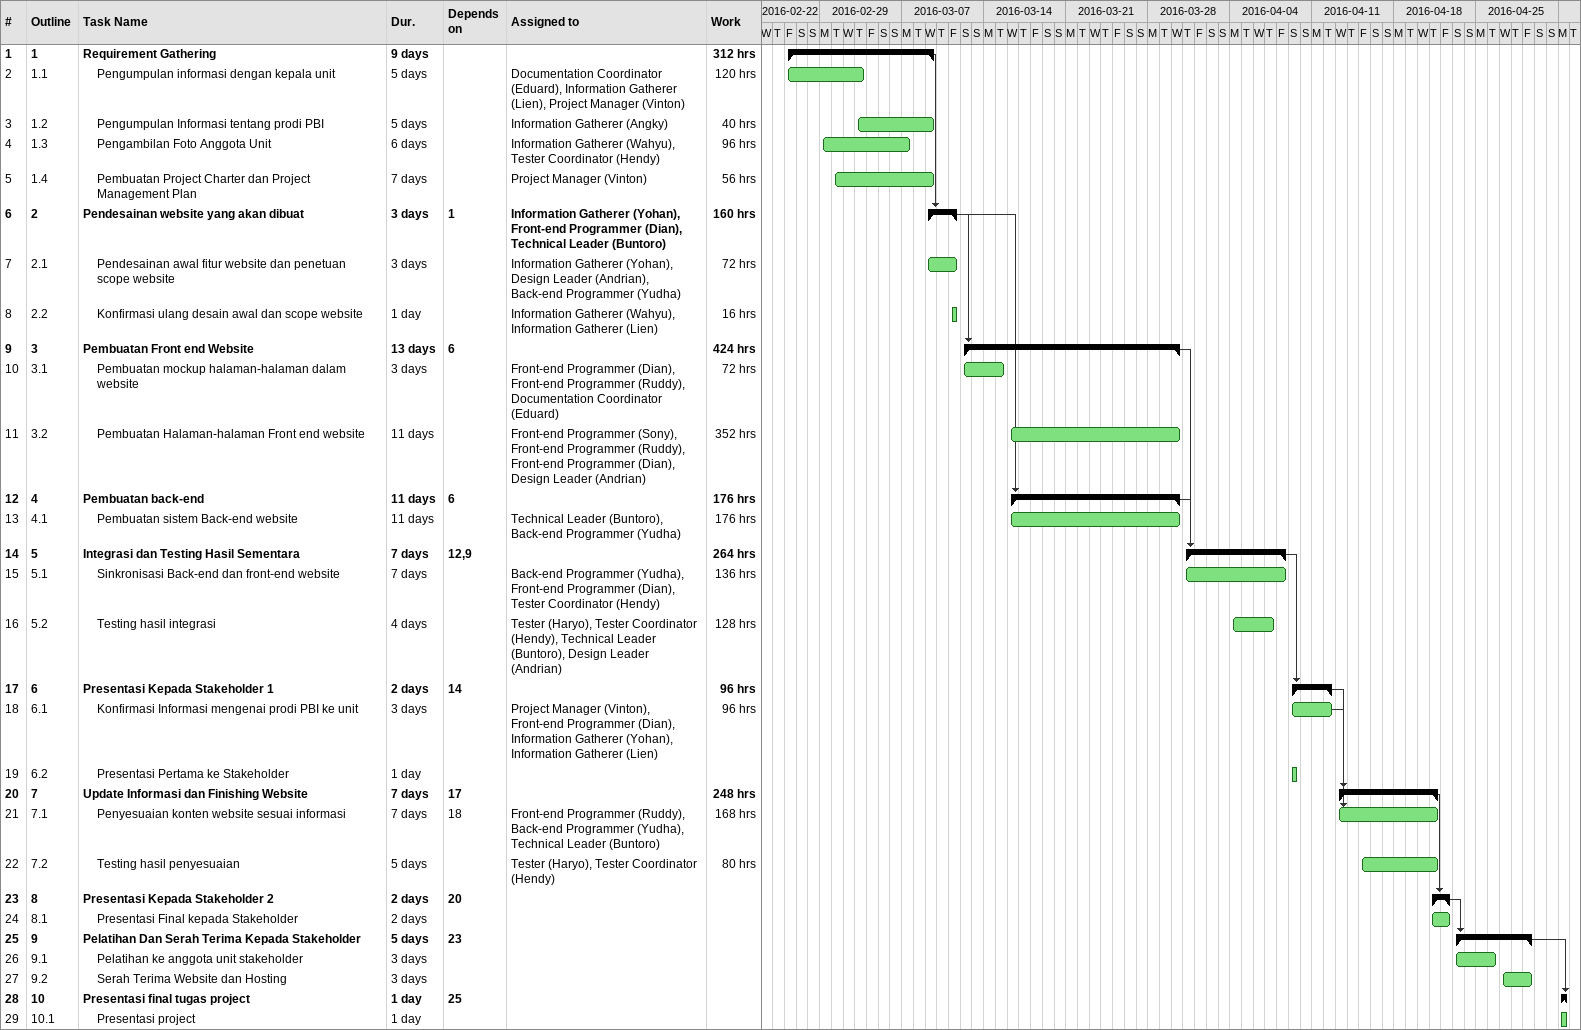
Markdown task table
| ID | WBS | Task | Duration | Start | Finish | Predecessors | Resources | Work (h) |
|---|---|---|---|---|---|---|---|---|
| 1 | 1 | **Requirement Gathering** | 9d | 2016-02-26 | 2016-03-09 |  |  | 312 |
| 2 | 1.1 | Pengumpulan informasi dengan kepala unit | 5d | 2016-02-26 | 2016-03-03 |  | Documentation Coordinator (Eduard), Information Gatherer (Lien), Project Manager (Vinton) | 120 |
| 3 | 1.2 | Pengumpulan Informasi tentang prodi PBI | 5d | 2016-03-03 | 2016-03-09 |  | Information Gatherer (Angky) | 40 |
| 4 | 1.3 | Pengambilan Foto Anggota Unit | 6d | 2016-02-29 | 2016-03-07 |  | Information Gatherer (Wahyu), Tester Coordinator (Hendy) | 96 |
| 5 | 1.4 | Pembuatan Project Charter dan Project Management Plan | 7d | 2016-03-01 | 2016-03-09 |  | Project Manager (Vinton) | 56 |
| 6 | 2 | **Pendesainan website yang akan dibuat** | 3d | 2016-03-09 | 2016-03-11 | 1 | Information Gatherer (Yohan), Front-end Programmer (Dian), Technical Leader (Buntoro) | 160 |
| 7 | 2.1 | Pendesainan awal fitur website dan penetuan scope website | 3d | 2016-03-09 | 2016-03-11 |  | Information Gatherer (Yohan), Design Leader (Andrian), Back-end Programmer (Yudha) | 72 |
| 8 | 2.2 | Konfirmasi ulang desain awal dan scope website | 1d | 2016-03-11 | 2016-03-11 |  | Information Gatherer (Wahyu), Information Gatherer (Lien) | 16 |
| 9 | 3 | **Pembuatan Front end Website** | 13d | 2016-03-12 | 2016-03-30 | 6 |  | 424 |
| 10 | 3.1 | Pembuatan mockup halaman-halaman dalam website | 3d | 2016-03-12 | 2016-03-15 |  | Front-end Programmer (Dian), Front-end Programmer (Ruddy), Documentation Coordinator (Eduard) | 72 |
| 11 | 3.2 | Pembuatan Halaman-halaman Front end website | 11d | 2016-03-16 | 2016-03-30 |  | Front-end Programmer (Sony), Front-end Programmer (Ruddy), Front-end Programmer (Dian), Design Leader (Andrian) | 352 |
| 12 | 4 | **Pembuatan back-end** | 11d | 2016-03-16 | 2016-03-30 | 6 |  | 176 |
| 13 | 4.1 | Pembuatan sistem Back-end website | 11d | 2016-03-16 | 2016-03-30 |  | Technical Leader (Buntoro), Back-end Programmer (Yudha) | 176 |
| 14 | 5 | **Integrasi dan Testing Hasil Sementara** | 7d | 2016-03-31 | 2016-04-08 | 12, 9 |  | 264 |
| 15 | 5.1 | Sinkronisasi Back-end dan front-end website | 7d | 2016-03-31 | 2016-04-08 |  | Back-end Programmer (Yudha), Front-end Programmer (Dian), Tester Coordinator (Hendy) | 136 |
| 16 | 5.2 | Testing hasil integrasi | 4d | 2016-04-04 | 2016-04-07 |  | Tester (Haryo), Tester Coordinator (Hendy), Technical Leader (Buntoro), Design Leader (Andrian) | 128 |
| 17 | 6 | **Presentasi Kepada Stakeholder 1** | 2d | 2016-04-09 | 2016-04-12 | 14 |  | 96 |
| 18 | 6.1 | Konfirmasi Informasi mengenai prodi PBI ke unit | 3d | 2016-04-09 | 2016-04-12 |  | Project Manager (Vinton), Front-end Programmer (Dian), Information Gatherer (Yohan), Information Gatherer (Lien) | 96 |
| 19 | 6.2 | Presentasi Pertama ke Stakeholder | 1d | 2016-04-09 | 2016-04-09 |  |  |  |
| 20 | 7 | **Update Informasi dan Finishing Website** | 7d | 2016-04-13 | 2016-04-21 | 17 |  | 248 |
| 21 | 7.1 | Penyesuaian konten website sesuai informasi | 7d | 2016-04-13 | 2016-04-21 | 18 | Front-end Programmer (Ruddy), Back-end Programmer (Yudha), Technical Leader (Buntoro) | 168 |
| 22 | 7.2 | Testing hasil penyesuaian | 5d | 2016-04-15 | 2016-04-21 |  | Tester (Haryo), Tester Coordinator (Hendy) | 80 |
| 23 | 8 | **Presentasi Kepada Stakeholder 2** | 2d | 2016-04-21 | 2016-04-22 | 20 |  |  |
| 24 | 8.1 | Presentasi Final kepada Stakeholder | 2d | 2016-04-21 | 2016-04-22 |  |  |  |
| 25 | 9 | **Pelatihan Dan Serah Terima Kepada Stakeholder** | 5d | 2016-04-23 | 2016-04-29 | 23 |  |  |
| 26 | 9.1 | Pelatihan ke anggota unit stakeholder | 3d | 2016-04-23 | 2016-04-26 |  |  |  |
| 27 | 9.2 | Serah Terima Website dan Hosting | 3d | 2016-04-27 | 2016-04-29 |  |  |  |
| 28 | 10 | **Presentasi final tugas project** | 1d | 2016-05-02 | 2016-05-02 | 25 |  |  |
| 29 | 10.1 | Presentasi project | 1d | 2016-05-02 | 2016-05-02 |  |  |  |
